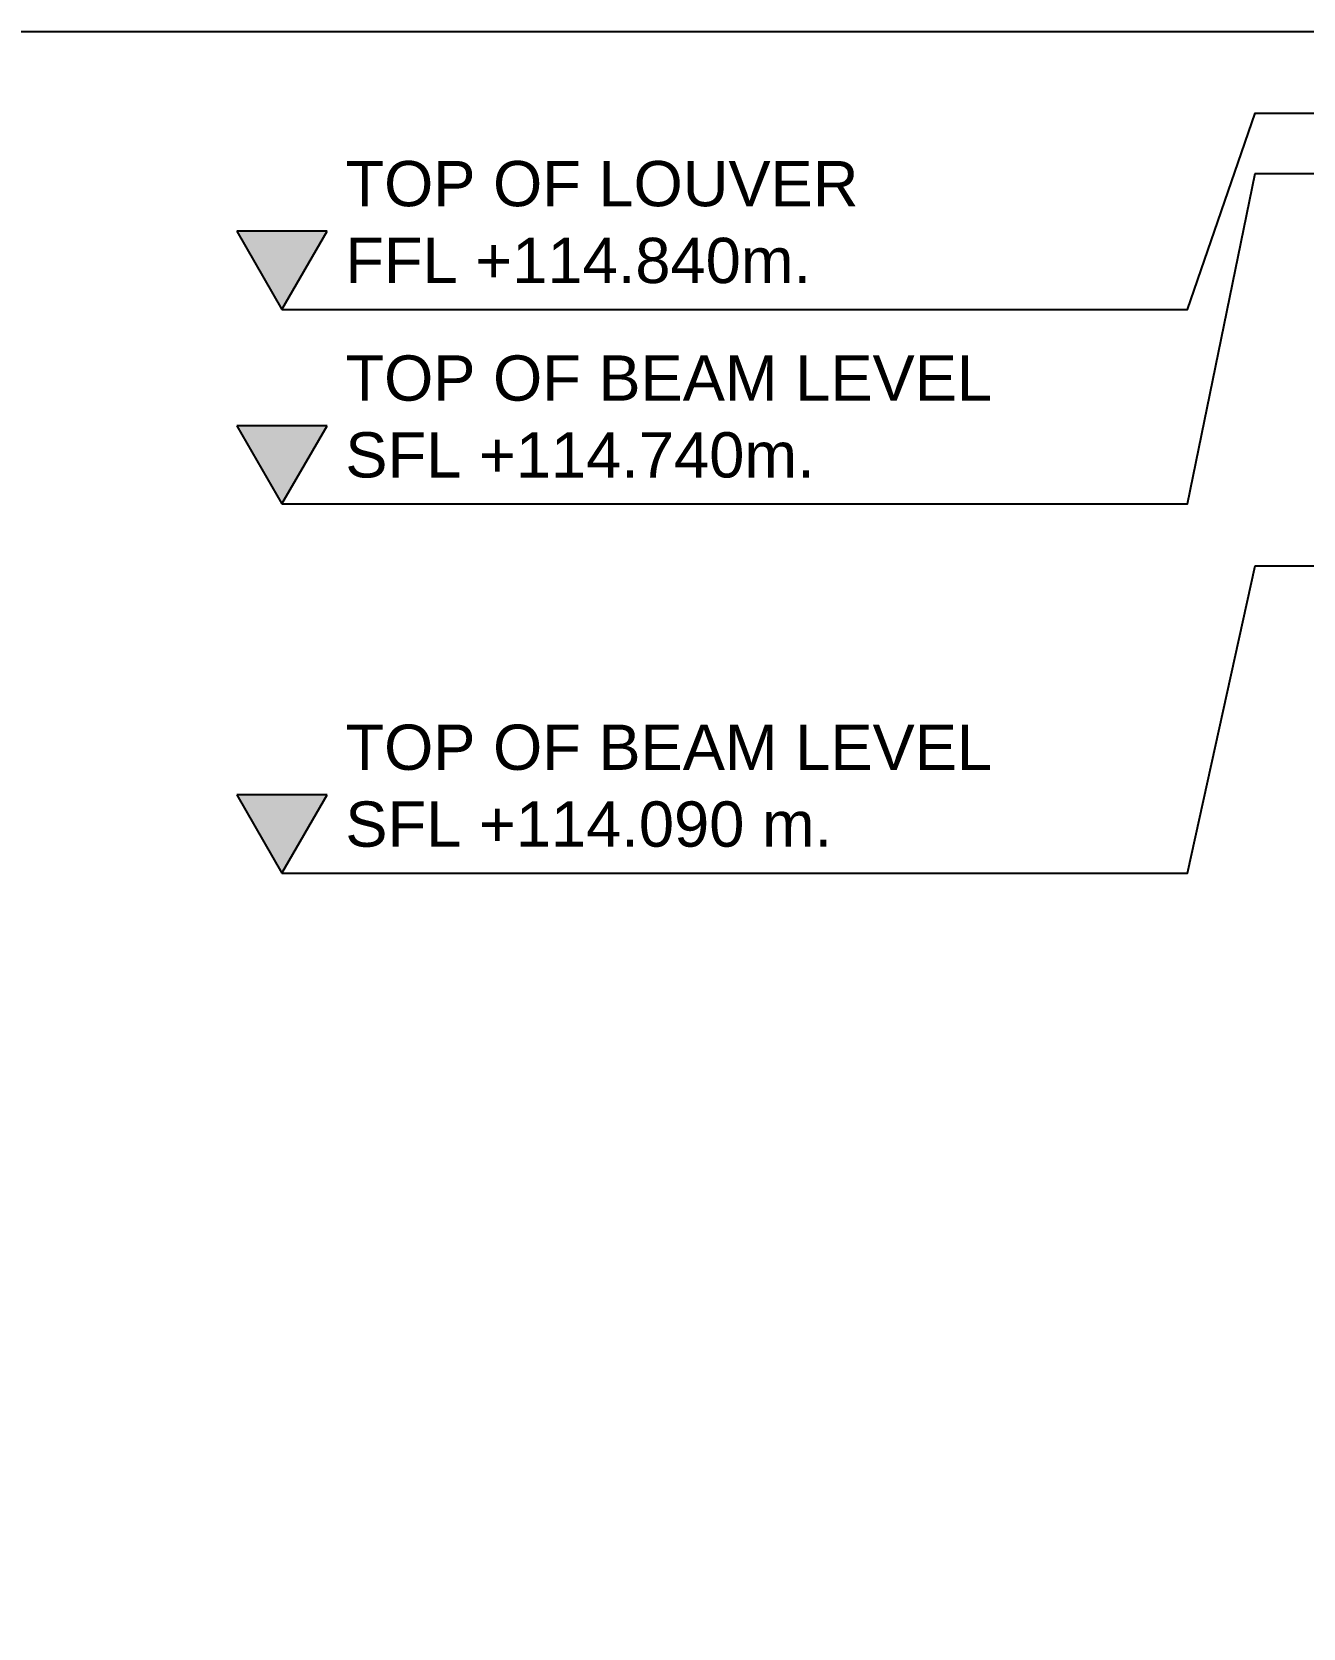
# Model space of a CAD drawing. Header units: millimetres. Extents: x -4391136 to -1798569, y -886572 to -291056.
# Drawn here: x -2197898 to -2195792, y -383500 to -380856 of the extents above; entities that cross this region are included whole.
import ezdxf

# ---------------------------------------------------------------- set-up
doc = ezdxf.new("R2010")
doc.units = ezdxf.units.MM
for name, color, linetype in [('000 - 0_SYM_DWG_GRIDLINE_MAIN_COLOR_251', 7, 'Continuous'), ('000 - 0_SYM_DWG_LEVEL_MAIN_COLOR_2', 7, 'Continuous'), ('000 - 0_SYM_DWG_LEVEL_TEXT', 7, 'Continuous'), ('_PP-Dim', 7, 'Continuous')]:
    doc.layers.add(name, color=color, linetype=linetype)
doc.styles.add('Arial_1', font='arial.ttf', dxfattribs={"height": 2000})

# ---------------------------------------------------------------- blocks, each defined once
blk = doc.blocks.new('A$Cbc3bdfda')
at = {"layer": '_PP-Dim', "color": 7}
blk.add_lwpolyline([(0, -400), (775, -400), (775, 0), (0, 0)], close=True, dxfattribs=at)
blk = doc.blocks.new('*U2485')
at = {"layer": '000 - 0_SYM_DWG_LEVEL_MAIN_COLOR_2'}
blk.add_hatch(color=7, dxfattribs=at).paths.add_polyline_path([(-96.01, -15.17), (-99, -20.35), (-101.99, -15.17)])
at = {"color": 7}
blk.add_point((0, 0), dxfattribs=at)
at = {"layer": '000 - 0_SYM_DWG_GRIDLINE_MAIN_COLOR_251', "color": 7}
blk.add_lwpolyline([(-99, -20.35), (-39, -20.35), (-34.5, 0), (-30, 0)], dxfattribs=at)
at = {"layer": '000 - 0_SYM_DWG_LEVEL_MAIN_COLOR_2', "color": 7, "lineweight": 25}
for p, q in [((-96.01, -15.17), (-101.99, -15.17)), ((-101.99, -15.17), (-99, -20.35)), ((-99, -20.35), (-96.01, -15.17))]:
    blk.add_line(p, q, dxfattribs=at)
at = {"layer": '000 - 0_SYM_DWG_LEVEL_TEXT', "color": 7, "style": 'Arial_1'}
for tag, p in [('LV_NAME_1', (-94.78, -8.42)), ('LV_NAME_2', (-94.79, -13.51)), ('LV_NAME_3', (-94.8, -18.6))]:
    blk.add_attdef(tag, p, '', height=3, dxfattribs=at)
blk = doc.blocks.new('*U2487')
at = {"layer": '000 - 0_SYM_DWG_LEVEL_MAIN_COLOR_2'}
blk.add_hatch(color=7, dxfattribs=at).paths.add_polyline_path([(-96.01, -7.82), (-99, -13), (-101.99, -7.82)])
at = {"color": 7}
blk.add_point((0, 0), dxfattribs=at)
at = {"layer": '000 - 0_SYM_DWG_GRIDLINE_MAIN_COLOR_251', "color": 7}
blk.add_lwpolyline([(-99, -13), (-39, -13), (-34.5, 0), (-30, 0)], dxfattribs=at)
at = {"layer": '000 - 0_SYM_DWG_LEVEL_MAIN_COLOR_2', "color": 7, "lineweight": 25}
for p, q in [((-96.01, -7.82), (-101.99, -7.82)), ((-101.99, -7.82), (-99, -13)), ((-99, -13), (-96.01, -7.82))]:
    blk.add_line(p, q, dxfattribs=at)
at = {"layer": '000 - 0_SYM_DWG_LEVEL_TEXT', "color": 7, "style": 'Arial_1'}
for tag, p in [('LV_NAME_1', (-94.78, -1.08)), ('LV_NAME_2', (-94.79, -6.17)), ('LV_NAME_3', (-94.8, -11.26))]:
    blk.add_attdef(tag, p, '', height=3, dxfattribs=at)
blk = doc.blocks.new('*U2488')
at = {"layer": '000 - 0_SYM_DWG_LEVEL_MAIN_COLOR_2'}
blk.add_hatch(color=7, dxfattribs=at).paths.add_polyline_path([(-96.01, -16.71), (-99, -21.88), (-101.99, -16.71)])
at = {"color": 7}
blk.add_point((0, 0), dxfattribs=at)
at = {"layer": '000 - 0_SYM_DWG_GRIDLINE_MAIN_COLOR_251', "color": 7}
blk.add_lwpolyline([(-99, -21.88), (-39, -21.88), (-34.5, 0), (-30, 0)], dxfattribs=at)
at = {"layer": '000 - 0_SYM_DWG_LEVEL_MAIN_COLOR_2', "color": 7, "lineweight": 25}
for p, q in [((-96.01, -16.71), (-101.99, -16.71)), ((-101.99, -16.71), (-99, -21.88)), ((-99, -21.88), (-96.01, -16.71))]:
    blk.add_line(p, q, dxfattribs=at)
at = {"layer": '000 - 0_SYM_DWG_LEVEL_TEXT', "color": 7, "style": 'Arial_1'}
for tag, p in [('LV_NAME_1', (-94.78, -9.96)), ('LV_NAME_2', (-94.79, -15.05)), ('LV_NAME_3', (-94.8, -20.14))]:
    blk.add_attdef(tag, p, '', height=3, dxfattribs=at)
blk = doc.blocks.new('W-1-PP17-ENT2_REV00_20260609-101754_SEC_C1_DIMS')
at = {"color": 7, "xscale": 25, "yscale": 25, "zscale": 25}
for name, p, values in [('*U2487', (0, 114840), {'LV_NAME_2': 'TOP OF LOUVER ', 'LV_NAME_3': 'FFL +114.840m.'}), ('*U2488', (0, 114740), {'LV_NAME_2': 'TOP OF BEAM LEVEL', 'LV_NAME_3': 'SFL +114.740m.'}), ('*U2485', (0, 114090), {'LV_NAME_2': 'TOP OF BEAM LEVEL', 'LV_NAME_3': 'SFL +114.090 m.'})]:
    blk.add_blockref(name, p, dxfattribs=at).add_auto_attribs(values)

msp = doc.modelspace()

# ---------------------------------------------------------------- block references
at = {"color": 7}
msp.add_blockref('W-1-PP17-ENT2_REV00_20260609-101754_SEC_C1_DIMS', (-2195009, -495830.4), dxfattribs=at)
at = {"layer": '_PP-Dim', "color": 7, "xscale": 25, "yscale": 25, "zscale": 25}
msp.add_blockref('A$Cbc3bdfda', (-2206636.8, -380855.9), dxfattribs=at)

doc.saveas('drawing.dxf')
